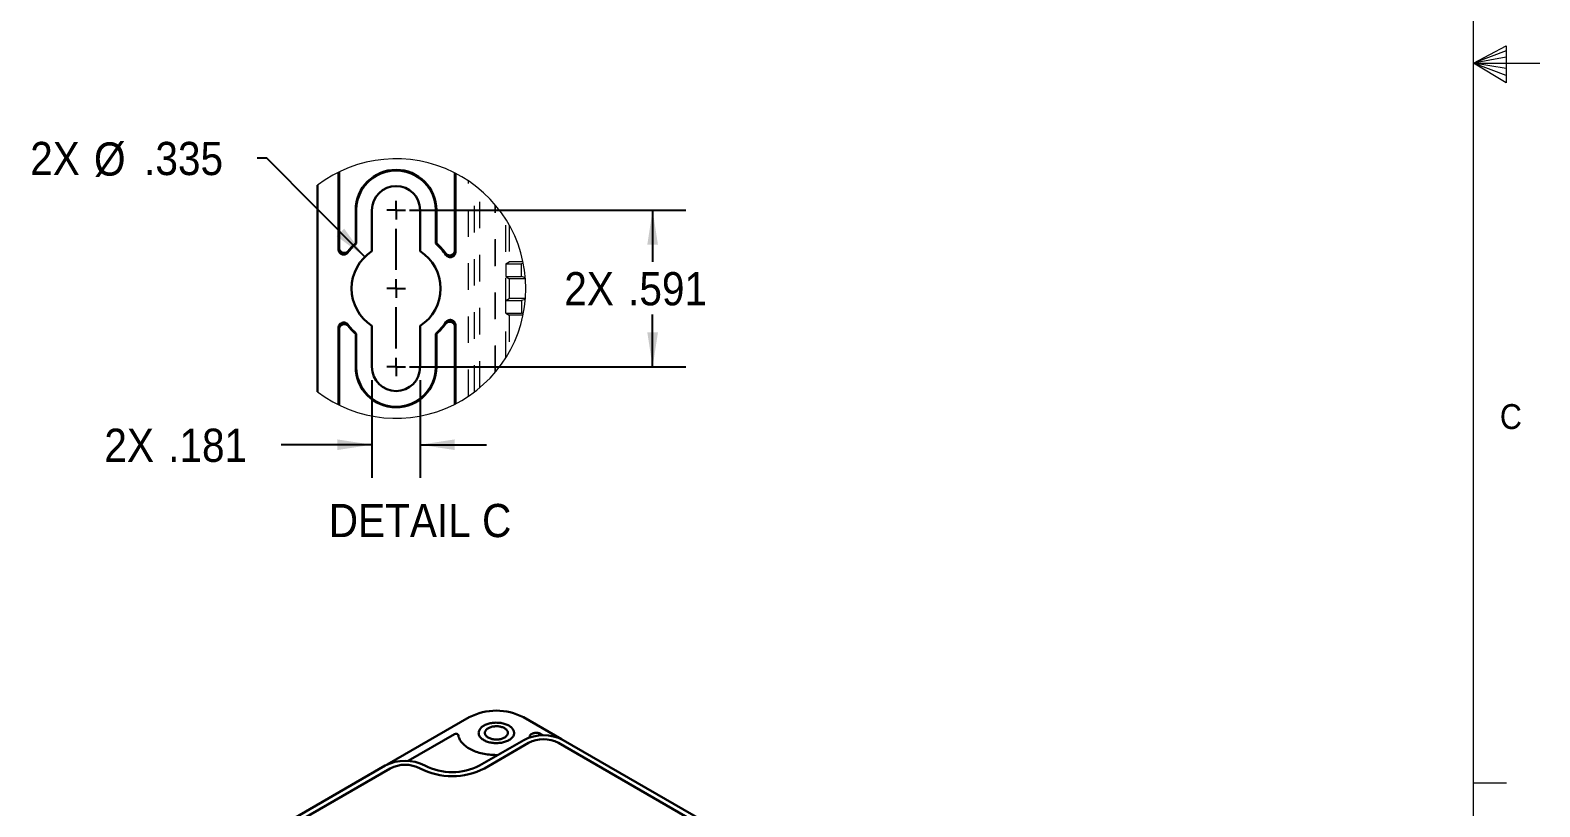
# Model space of a CAD drawing. Header units: inches. Extents: x 0.3 to 21.8, y 0.2 to 16.9.
# Drawn here: x 16.09 to 21.77, y 5.74 to 8.66 of the extents above; entities that cross this region are included whole.
import ezdxf

# ---------------------------------------------------------------- set-up
doc = ezdxf.new("R2010")
doc.units = ezdxf.units.IN
doc.header["$MEASUREMENT"] = 0
doc.linetypes.add('SLD-Dashed', pattern=[0.075, 0.05, -0.025])
doc.linetypes.add('SLD-Solid', pattern=[0])
doc.layers.add('SLD-0', color=7, linetype='SLD-Solid')
doc.styles.add('SLDTEXTSTYLE1', font='GOTHIC.TTF', dxfattribs={"width": 0.913})
doc.dimstyles.new('SLDDIMSTYLE0', dxfattribs={"dimtxt": 0.125, "dimasz": 0.13, "dimexe": 0, "dimexo": 0.0625, "dimgap": 0.03125, "dimtad": 0, "dimtih": 1, "dimtoh": 1, "dimdec": 3, "dimrnd": 1e-09, "dimzin": 12, "dimdsep": 46, "dimtxsty": 'SLDTEXTSTYLE1', "dimsah": 1, "dimcen": 0.09, "dimadec": 0, "dimazin": 3, "dimtfac": 1, "dimtdec": 3, "dimtofl": 0, "dimtmove": 0, "dimatfit": 3, "dimfxl": 0, "dimfrac": 2, "dimtolj": 1, "dimtzin": 12, "dimarcsym": 0})
doc.dimstyles.new('SLDDIMSTYLE11', dxfattribs={"dimtxt": 0.125, "dimasz": 0.13, "dimexe": 0, "dimexo": 0.0625, "dimgap": 0.03125, "dimtad": 0, "dimtih": 1, "dimtoh": 1, "dimdec": 3, "dimrnd": 1e-09, "dimzin": 12, "dimdsep": 46, "dimtxsty": 'SLDTEXTSTYLE1', "dimsah": 1, "dimcen": 0, "dimadec": 0, "dimazin": 3, "dimtfac": 1, "dimtdec": 3, "dimtofl": 0, "dimtmove": 0, "dimatfit": 3, "dimfxl": 0, "dimfrac": 2, "dimtolj": 1, "dimtzin": 12, "dimarcsym": 0})
doc.dimstyles.new('SLDDIMSTYLE2', dxfattribs={"dimtxt": 0.125, "dimasz": 0.13, "dimexe": 0, "dimexo": 0.0625, "dimgap": 0.03125, "dimtad": 0, "dimtih": 1, "dimtoh": 1, "dimdec": 3, "dimrnd": 1e-09, "dimzin": 12, "dimdsep": 46, "dimtxsty": 'SLDTEXTSTYLE1', "dimsah": 1, "dimcen": 0.09, "dimadec": 0, "dimazin": 3, "dimtfac": 1, "dimtdec": 3, "dimtmove": 0, "dimatfit": 0, "dimfxl": 0, "dimfrac": 2, "dimtolj": 1, "dimtzin": 12, "dimarcsym": 0})

# ---------------------------------------------------------------- blocks, each defined once
blk = doc.blocks.new('*D67')
at = {"layer": 'SLD-0'}
for p, q in [((17.5203, 7.9828), (18.5605, 7.9828)), ((18.4355, 7.9828), (18.4355, 7.7883)), ((18.4355, 7.3923), (18.4355, 7.5898)), ((17.5203, 7.3923), (18.5605, 7.3923))]:
    blk.add_line(p, q, dxfattribs=at)
for points in [[(18.4355, 7.9828), (18.4155, 7.8528), (18.4555, 7.8528)], [(18.4355, 7.3923), (18.4555, 7.5223), (18.4155, 7.5223)]]:
    blk.add_solid(points, dxfattribs=at)
at = {"layer": 'SLD-0', "char_height": 0.125, "attachment_point": 1, "style": 'SLDTEXTSTYLE1'}
for s, insert in [('2X ', (18.1031, 7.7495, 0.813)), ('.591', (18.3432, 7.7495, 0.813))]:
    blk.add_mtext(s, dxfattribs=dict(at, insert=insert))
blk = doc.blocks.new('*D68')
at = {"layer": 'SLD-0'}
for p, q in [((16.9839, 8.1786), (16.9475, 8.1786)), ((17.3526, 7.8064), (16.9839, 8.1786))]:
    blk.add_line(p, q, dxfattribs=at)
blk.add_solid([(17.3526, 7.8064), (17.2753, 7.9129), (17.2469, 7.8847)], dxfattribs=at)
at = {"layer": 'SLD-0', "char_height": 0.125, "attachment_point": 1, "style": 'SLDTEXTSTYLE1'}
for s, insert in [('2X ', (16.094, 8.2397, 0.8209)), ('%%c', (16.3341, 8.2378, 0.8209)), ('.335', (16.5226, 8.2397, 0.8209))]:
    blk.add_mtext(s, dxfattribs=dict(at, insert=insert))
blk = doc.blocks.new('*D69')
at = {"layer": 'SLD-0'}
for p, q in [((17.3798, 7.3423), (17.3798, 6.9747)), ((17.5609, 7.3423), (17.5609, 6.9747)), ((17.3798, 7.0997), (17.0379, 7.0997)), ((17.5609, 7.0997), (17.8109, 7.0997))]:
    blk.add_line(p, q, dxfattribs=at)
for points in [[(17.3798, 7.0997), (17.2498, 7.1197), (17.2498, 7.0797)], [(17.5609, 7.0997), (17.6909, 7.0797), (17.6909, 7.1197)]]:
    blk.add_solid(points, dxfattribs=at)
at = {"layer": 'SLD-0', "char_height": 0.125, "attachment_point": 1, "style": 'SLDTEXTSTYLE1'}
for s, insert in [('2X ', (16.373, 7.1602, 0.813)), ('.181', (16.6131, 7.1602, 0.813))]:
    blk.add_mtext(s, dxfattribs=dict(at, insert=insert))
blk = doc.blocks.new('SW_CENTERMARKSYMBOL_5')
at = {"layer": 'SLD-0', "color": 0}
for p, q in [((0, 0.5906), (0, 0.6256)), ((0, 0.5906), (-0.035, 0.5906)), ((0, 0.5906), (0, 0.5556)), ((0, 0.5906), (0.035, 0.5906)), ((0, 0.3653), (0, 0.5206)), ((0, 0.2953), (-0.035, 0.2953)), ((0, 0.2953), (0, 0.3303)), ((0, 0.2953), (0, 0.2603)), ((0, 0.2953), (0.035, 0.2953)), ((0, 0.07), (0, 0.2253)), ((0, 0), (-0.035, 0)), ((0, 0), (0, 0.035)), ((0, 0), (0, -0.035)), ((0, 0), (0.035, 0))]:
    blk.add_line(p, q, dxfattribs=at)

msp = doc.modelspace()

# ---------------------------------------------------------------- linework, layer by layer
at = {"color": 7, "linetype": 'SLD-Solid', "lineweight": 0}
for p, q in [((21.52288, 0.4106), (21.52288, 16.6606)), ((21.52288, 8.5356), (21.64687, 8.60114)), ((21.64687, 8.58268), (21.52288, 8.5356)), ((21.64687, 8.60114), (21.64687, 8.46233)), ((21.64687, 8.55872), (21.52288, 8.5356)), ((21.64687, 8.51635), (21.52288, 8.5356)), ((21.64687, 8.48964), (21.52288, 8.5356)), ((21.64687, 8.46233), (21.52288, 8.5356)), ((21.52288, 8.5356), (21.77288, 8.5356)), ((21.52288, 5.8276), (21.64788, 5.8276))]:
    msp.add_line(p, q, dxfattribs=at)
at = {"color": 7, "linetype": 'SLD-Solid', "lineweight": 30}
for p, q in [((17.25379, 8.12517), (17.25379, 7.8352)), ((17.25585, 7.84126), (17.25585, 8.12618)), ((17.69173, 8.12272), (17.69173, 7.83205)), ((17.69379, 7.82548), (17.69379, 8.12167)), ((17.17505, 8.0764), (17.17505, 7.29875)), ((17.31866, 7.8584), (17.31866, 7.98285)), ((17.32072, 7.98285), (17.32072, 7.85747)), ((17.37978, 7.98285), (17.37978, 7.82828)), ((17.56088, 7.82828), (17.56088, 7.98285)), ((17.61993, 7.85747), (17.61993, 7.98285)), ((17.622, 7.98285), (17.622, 7.8584)), ((17.31866, 7.8584), (17.32072, 7.85747)), ((17.622, 7.8584), (17.61993, 7.85747)), ((17.25379, 7.53994), (17.25379, 7.24998)), ((17.25585, 7.24897), (17.25585, 7.53388)), ((17.31866, 7.51675), (17.32072, 7.51768)), ((17.31866, 7.3923), (17.31866, 7.51675)), ((17.32072, 7.51768), (17.32072, 7.3923)), ((17.37978, 7.54687), (17.37978, 7.3923)), ((17.56088, 7.3923), (17.56088, 7.54687)), ((17.61993, 7.3923), (17.61993, 7.51768)), ((17.622, 7.51675), (17.61993, 7.51768)), ((17.622, 7.51675), (17.622, 7.3923)), ((17.69173, 7.5431), (17.69173, 7.25242)), ((17.69379, 7.25348), (17.69379, 7.54967)), ((17.74563, 6.07392), (17.43644, 5.89543)), ((18.09282, 5.99134), (17.94979, 6.07392)), ((17.69058, 6.00999), (17.51622, 5.90934)), ((17.95045, 5.98783), (17.7843, 5.89191)), ((17.96882, 5.97722), (17.80267, 5.8813)), ((20.67361, 4.48059), (18.08109, 5.97722)), ((20.69198, 4.4912), (18.09946, 5.98783)), ((17.42981, 5.89191), (16.09684, 5.12241)), ((17.44818, 5.8813), (16.11521, 5.1118))]:
    msp.add_line(p, q, dxfattribs=at)
at = {"color": 7, "linetype": 'SLD-Dashed', "lineweight": 0}
for p, q in [((17.74327, 7.28276), (17.74327, 8.09239)), ((17.7656, 7.29875), (17.7656, 8.0764)), ((17.78529, 7.31451), (17.78529, 8.06063)), ((17.84326, 7.37246), (17.84326, 8.00269)), ((17.84378, 7.37307), (17.84378, 8.00207)), ((17.88275, 7.42626), (17.88275, 7.94889)), ((17.89596, 7.92677), (17.89596, 7.78821)), ((17.88366, 7.78009), (17.89596, 7.78821)), ((17.88366, 7.78009), (17.88366, 7.73285)), ((17.88366, 7.78009), (17.94271, 7.78009)), ((17.94808, 7.78821), (17.89596, 7.78821)), ((17.94929, 7.78227), (17.94271, 7.78009)), ((17.94271, 7.73285), (17.94271, 7.78009)), ((17.88366, 7.73285), (17.89596, 7.72473)), ((17.88366, 7.73285), (17.94271, 7.73285)), ((17.95715, 7.72473), (17.89596, 7.72473)), ((17.89596, 7.72473), (17.89596, 7.65042)), ((17.95687, 7.72818), (17.94271, 7.73285)), ((17.88366, 7.6423), (17.89596, 7.65042)), ((17.88366, 7.59505), (17.88366, 7.6423)), ((17.88366, 7.6423), (17.94271, 7.6423)), ((17.95715, 7.65042), (17.89596, 7.65042)), ((17.95687, 7.64697), (17.94271, 7.6423)), ((17.94271, 7.6423), (17.94271, 7.59505)), ((17.88366, 7.59505), (17.89596, 7.58694)), ((17.88366, 7.59505), (17.94271, 7.59505)), ((17.94808, 7.58694), (17.89596, 7.58694)), ((17.89596, 7.58694), (17.89596, 7.44838)), ((17.94929, 7.59288), (17.94271, 7.59505))]:
    msp.add_line(p, q, dxfattribs=at)
at = {"color": 7, "linetype": 'SLD-Solid', "lineweight": 30, "flags": 128}
for points in [[(17.80057, 5.98778), (17.79753, 5.98966), (17.79471, 5.99165), (17.79212, 5.99374), (17.78979, 5.99593), (17.78771, 5.99821), (17.78591, 6.00056), (17.78437, 6.00298), (17.78313, 6.00544), (17.78217, 6.00796), (17.7815, 6.0105), (17.78113, 6.01306), (17.78105, 6.01563), (17.78128, 6.0182), (17.7818, 6.02076), (17.78261, 6.02329), (17.78371, 6.02578), (17.78511, 6.02822), (17.78678, 6.03061), (17.78872, 6.03292), (17.79092, 6.03515), (17.79338, 6.0373), (17.79609, 6.03934), (17.79902, 6.04128), (17.80217, 6.0431), (17.80552, 6.04479), (17.80907, 6.04635), (17.81278, 6.04777), (17.81665, 6.04905), (17.82066, 6.05017), (17.82479, 6.05113), (17.82902, 6.05193), (17.83334, 6.05257), (17.83772, 6.05304), (17.84215, 6.05334), (17.8466, 6.05347), (17.85105, 6.05343), (17.85549, 6.05321), (17.85989, 6.05283), (17.86425, 6.05227), (17.86852, 6.05155), (17.87271, 6.05067), (17.87678, 6.04963), (17.88072, 6.04843), (17.88452, 6.04708), (17.88815, 6.04559), (17.8916, 6.04396), (17.89485, 6.0422), (17.89789, 6.04033), (17.90071, 6.03833), (17.90329, 6.03624), (17.90563, 6.03405), (17.9077, 6.03177), (17.90951, 6.02942), (17.91104, 6.02701), (17.91229, 6.02454), (17.91325, 6.02203), (17.91392, 6.01948), (17.91429, 6.01692), (17.91437, 6.01435), (17.91414, 6.01178), (17.91362, 6.00922), (17.91281, 6.0067), (17.9117, 6.0042), (17.91031, 6.00176), (17.90864, 5.99938), (17.9067, 5.99706), (17.90449, 5.99483), (17.90203, 5.99268), (17.89933, 5.99064), (17.8964, 5.9887), (17.89325, 5.98688), (17.88989, 5.98519), (17.88635, 5.98363), (17.88264, 5.98221), (17.87877, 5.98094), (17.87476, 5.97981), (17.87063, 5.97885), (17.86639, 5.97805), (17.86208, 5.97741), (17.8577, 5.97694), (17.85327, 5.97664), (17.84882, 5.97651), (17.84437, 5.97655), (17.83993, 5.97677), (17.83552, 5.97715), (17.83117, 5.97771), (17.8269, 5.97843), (17.82271, 5.97931), (17.81864, 5.98036), (17.8147, 5.98155), (17.8109, 5.9829), (17.80727, 5.98439), (17.80382, 5.98602), (17.80057, 5.98778)], [(17.80057, 5.98778), (17.79753, 5.98966), (17.79471, 5.99165), (17.79212, 5.99374), (17.78979, 5.99593), (17.78771, 5.99821), (17.78591, 6.00056), (17.78437, 6.00298), (17.78313, 6.00544), (17.78217, 6.00796), (17.7815, 6.0105), (17.78113, 6.01306), (17.78105, 6.01563), (17.78128, 6.0182), (17.7818, 6.02076), (17.78261, 6.02329), (17.78371, 6.02578), (17.78511, 6.02822), (17.78678, 6.03061), (17.78872, 6.03292), (17.79092, 6.03515), (17.79338, 6.0373), (17.79609, 6.03934), (17.79902, 6.04128), (17.80217, 6.0431), (17.80552, 6.04479), (17.80907, 6.04635), (17.81278, 6.04777), (17.81665, 6.04905), (17.82066, 6.05017), (17.82479, 6.05113), (17.82902, 6.05193), (17.83334, 6.05257), (17.83772, 6.05304), (17.84215, 6.05334), (17.8466, 6.05347), (17.85105, 6.05343), (17.85549, 6.05321), (17.85989, 6.05283), (17.86425, 6.05227), (17.86852, 6.05155), (17.87271, 6.05067), (17.87678, 6.04963), (17.88072, 6.04843), (17.88452, 6.04708), (17.88815, 6.04559), (17.8916, 6.04396), (17.89485, 6.0422), (17.89789, 6.04033), (17.90071, 6.03833), (17.90329, 6.03624), (17.90563, 6.03405), (17.9077, 6.03177), (17.90951, 6.02942), (17.91104, 6.02701), (17.91229, 6.02454), (17.91325, 6.02203), (17.91392, 6.01948), (17.91429, 6.01692), (17.91437, 6.01435), (17.91414, 6.01178), (17.91362, 6.00922), (17.91281, 6.0067), (17.9117, 6.0042), (17.91031, 6.00176), (17.90864, 5.99938), (17.9067, 5.99706), (17.90449, 5.99483), (17.90203, 5.99268), (17.89933, 5.99064), (17.8964, 5.9887), (17.89325, 5.98688), (17.88989, 5.98519), (17.88635, 5.98363), (17.88264, 5.98221), (17.87877, 5.98094), (17.87476, 5.97981), (17.87063, 5.97885), (17.86639, 5.97805), (17.86208, 5.97741), (17.8577, 5.97694), (17.85327, 5.97664), (17.84882, 5.97651), (17.84437, 5.97655), (17.83993, 5.97677), (17.83552, 5.97715), (17.83117, 5.97771), (17.8269, 5.97843), (17.82271, 5.97931), (17.81864, 5.98036), (17.8147, 5.98155), (17.8109, 5.9829), (17.80727, 5.98439), (17.80382, 5.98602), (17.80057, 5.98778)], [(17.81709, 5.99731), (17.81463, 5.99885), (17.81241, 6.00051), (17.81043, 6.00226), (17.80872, 6.00411), (17.80728, 6.00603), (17.80612, 6.00802), (17.80526, 6.01005), (17.80469, 6.01212), (17.80442, 6.01421), (17.80446, 6.0163), (17.8048, 6.01838), (17.80545, 6.02044), (17.80638, 6.02247), (17.80761, 6.02444), (17.80912, 6.02634), (17.8109, 6.02816), (17.81294, 6.0299), (17.81522, 6.03152), (17.81773, 6.03304), (17.82046, 6.03442), (17.82337, 6.03567), (17.82645, 6.03677), (17.82968, 6.03772), (17.83304, 6.03851), (17.8365, 6.03914), (17.84004, 6.0396), (17.84363, 6.03988), (17.84726, 6.03999), (17.85088, 6.03992), (17.85448, 6.03968), (17.85804, 6.03927), (17.86152, 6.03869), (17.86491, 6.03794), (17.86817, 6.03702), (17.8713, 6.03596), (17.87425, 6.03475), (17.87702, 6.03339), (17.87959, 6.03191), (17.88193, 6.03031), (17.88403, 6.02861), (17.88588, 6.0268), (17.88745, 6.02492), (17.88875, 6.02296), (17.88977, 6.02095), (17.89048, 6.0189), (17.8909, 6.01682), (17.89101, 6.01473), (17.89082, 6.01264), (17.89033, 6.01056), (17.88954, 6.00852), (17.88846, 6.00652), (17.88709, 6.00458), (17.88544, 6.00272), (17.88353, 6.00094), (17.88137, 5.99926), (17.87897, 5.99769), (17.87635, 5.99624), (17.87353, 5.99492), (17.87053, 5.99374), (17.86737, 5.99271), (17.86407, 5.99184), (17.86066, 5.99113), (17.85716, 5.99059), (17.85359, 5.99022), (17.84998, 5.99002), (17.84635, 5.99), (17.84273, 5.99016), (17.83915, 5.99048), (17.83563, 5.99098), (17.83219, 5.99165), (17.82886, 5.99248), (17.82566, 5.99347), (17.82262, 5.99461), (17.81976, 5.9959), (17.81709, 5.99731)], [(17.70398, 6.0072), (17.70367, 6.00812), (17.70304, 6.00898), (17.70211, 6.00974), (17.70094, 6.01038), (17.69956, 6.01087), (17.69804, 6.01119), (17.69644, 6.01132), (17.69483, 6.01126), (17.69327, 6.01101), (17.69183, 6.01058), (17.69058, 6.00999)], [(17.85326, 5.93172), (17.84706, 5.93166), (17.84042, 5.93176), (17.8338, 5.93204), (17.8272, 5.9325), (17.82065, 5.93313), (17.81415, 5.93394), (17.80773, 5.93491), (17.80139, 5.93606), (17.79515, 5.93737), (17.78902, 5.93885), (17.78301, 5.94049), (17.77715, 5.94229), (17.77143, 5.94424), (17.76587, 5.94634), (17.76049, 5.94859), (17.75529, 5.95097), (17.75028, 5.9535), (17.74548, 5.95615), (17.7409, 5.95893), (17.73655, 5.96182), (17.73243, 5.96483), (17.72855, 5.96795), (17.72493, 5.97116), (17.72157, 5.97447), (17.71847, 5.97786), (17.71565, 5.98133), (17.71311, 5.98488), (17.71085, 5.98848), (17.70888, 5.99215), (17.70721, 5.99586), (17.70583, 5.99961), (17.70476, 6.00339), (17.70398, 6.0072)], [(18.01515, 6.01097), (18.01313, 6.01202), (18.01092, 6.01293), (18.00854, 6.0137), (18.00604, 6.01431), (18.00344, 6.01476), (18.00076, 6.01503), (17.99805, 6.01514), (17.99534, 6.01508), (17.99265, 6.01484), (17.99002, 6.01444), (17.98749, 6.01386), (17.98508, 6.01314), (17.98283, 6.01226), (17.98076, 6.01125), (17.97889, 6.01011), (17.97725, 6.00886), (17.97586, 6.00751), (17.97473, 6.00608), (17.97389, 6.00459), (17.97333, 6.00305), (17.97307, 6.00149), (17.9731, 5.99992), (17.97344, 5.99837), (17.97359, 5.99792)]]:
    msp.add_lwpolyline(points, dxfattribs=at)
at = {"color": 7, "linetype": 'SLD-Solid', "lineweight": 0}
for start, end in [(359.99998, 127.21306), (232.78694, 0.00001)]:
    msp.add_arc((17.47033, 7.68757), 0.48824, start, end, dxfattribs=at)
at = {"color": 7, "linetype": 'SLD-Solid', "lineweight": 30}
for centre, radius, start, end in [((17.47033, 7.98285), 0.15167, 0.00003, 179.99997), ((17.47033, 7.98285), 0.14961, 359.99996, 180.00004), ((17.47033, 7.98285), 0.09055, 0.00003, 179.99997), ((17.4703, 7.6876), 0.22634, 131.36539, 143.13309), ((17.47034, 7.68756), 0.22845, 131.60062, 141.72642), ((17.47034, 7.68758), 0.22637, 34.08728, 48.63407), ((17.47032, 7.68757), 0.22845, 35.61087, 48.39928), ((17.47033, 7.68757), 0.16732, 122.76387, 237.23613), ((17.47033, 7.68757), 0.16732, 302.76387, 57.23613), ((17.47034, 7.68757), 0.22637, 311.36593, 325.91272), ((17.47032, 7.68758), 0.22845, 311.60072, 324.38913), ((17.4703, 7.68755), 0.22634, 216.86691, 228.63461), ((17.47034, 7.68758), 0.22845, 218.27358, 228.39938), ((17.47033, 7.3923), 0.15167, 180.00003, 359.99997), ((17.47033, 7.3923), 0.14961, 179.99996, 0.00004), ((17.47033, 7.3923), 0.09055, 180.00003, 359.99997), ((17.84771, 5.87742), 0.22143, 62.54957, 117.45043), ((18.02496, 5.84425), 0.16175, 62.57365, 117.42635), ((18.02496, 5.86908), 0.12185, 62.56755, 117.43245), ((18.0077, 5.997), 0.01584, 32.88554, 61.92007), ((17.50431, 5.74834), 0.16175, 62.57365, 117.42635), ((17.50431, 5.77316), 0.12185, 62.56755, 117.43245), ((17.68156, 6.11477), 0.26301, 242.58174, 297.41826), ((17.68156, 6.08969), 0.22288, 242.54957, 297.45043)]:
    msp.add_arc(centre, radius, start, end, dxfattribs=at)
for points, knots in [([(17.25585, 7.84126), (17.25591, 7.84015), (17.25602, 7.83794), (17.25688, 7.83471), (17.25824, 7.83166), (17.2601, 7.82889), (17.2624, 7.82647), (17.26506, 7.82447), (17.26803, 7.82296), (17.2712, 7.82195), (17.2745, 7.82151), (17.27783, 7.82161), (17.28109, 7.82228), (17.2842, 7.82348), (17.28705, 7.82519), (17.28932, 7.8271), (17.29051, 7.82851), (17.29099, 7.82907)], [0, 0, 0, 0, 0.06828014, 0.13655882, 0.20484391, 0.27312703, 0.34134256, 0.40955606, 0.47768422, 0.54581394, 0.61390496, 0.68199148, 0.75009726, 0.81819903, 0.88637726, 0.95455557, 1, 1, 1, 1]), ([(17.28922, 7.82339), (17.28851, 7.82254), (17.28709, 7.82083), (17.28446, 7.81876), (17.28155, 7.81715), (17.2784, 7.81604), (17.27511, 7.81549), (17.27178, 7.81548), (17.2685, 7.81605), (17.26535, 7.81715), (17.26245, 7.81878), (17.25985, 7.82085), (17.25764, 7.82335), (17.25587, 7.82617), (17.25462, 7.82925), (17.25391, 7.8323), (17.25383, 7.8343), (17.25379, 7.8352)], [0, 0, 0, 0, 0.067618, 0.1352359, 0.2028573, 0.270481, 0.3380295, 0.4055839, 0.4730357, 0.5404978, 0.6079029, 0.6753143, 0.7427403, 0.8101684, 0.877672, 0.9451748, 1, 1, 1, 1]), ([(17.65605, 7.82059), (17.65674, 7.81972), (17.65812, 7.81798), (17.6607, 7.81585), (17.66358, 7.81417), (17.66671, 7.813), (17.66998, 7.81237), (17.67332, 7.8123), (17.67661, 7.81279), (17.67978, 7.81383), (17.68272, 7.81538), (17.68536, 7.8174), (17.68762, 7.81985), (17.68945, 7.82263), (17.69077, 7.82569), (17.69159, 7.82886), (17.69168, 7.83101), (17.69173, 7.83205)], [0, 0, 0, 0, 0.0670389, 0.1340776, 0.20112, 0.2681592, 0.3351298, 0.4020982, 0.4689655, 0.535831, 0.602648, 0.6694587, 0.7362931, 0.8031241, 0.8700335, 0.936944, 1, 1, 1, 1]), ([(17.69379, 7.82548), (17.69374, 7.82437), (17.69363, 7.82215), (17.69277, 7.81892), (17.6914, 7.81587), (17.68955, 7.8131), (17.68725, 7.81068), (17.68458, 7.80868), (17.68161, 7.80717), (17.67844, 7.80616), (17.67514, 7.80572), (17.67182, 7.80582), (17.66856, 7.80649), (17.66545, 7.80769), (17.6626, 7.80941), (17.65995, 7.81162), (17.65855, 7.81348), (17.65781, 7.81445)], [0, 0, 0, 0, 0.0663514, 0.1327027, 0.1990589, 0.2654153, 0.3316892, 0.3979624, 0.4641301, 0.530295, 0.5964071, 0.6625122, 0.7286328, 0.7947562, 0.8609608, 0.9271686, 1, 1, 1, 1]), ([(17.25379, 7.53994), (17.25385, 7.54105), (17.25396, 7.54327), (17.25482, 7.5465), (17.25618, 7.54955), (17.25804, 7.55232), (17.26034, 7.55474), (17.263, 7.55674), (17.26597, 7.55825), (17.26914, 7.55926), (17.27244, 7.5597), (17.27577, 7.5596), (17.27903, 7.55893), (17.28214, 7.55773), (17.28499, 7.55601), (17.28739, 7.55401), (17.28865, 7.55245), (17.28922, 7.55175)], [0, 0, 0, 0, 0.0676179, 0.1352356, 0.202857, 0.2704781, 0.3380322, 0.4055792, 0.4730395, 0.5404964, 0.6079038, 0.6753136, 0.7427374, 0.8101688, 0.8776709, 0.9451727, 1, 1, 1, 1]), ([(17.29099, 7.54607), (17.29026, 7.54691), (17.2888, 7.54858), (17.28612, 7.55059), (17.28317, 7.55213), (17.27999, 7.55316), (17.27669, 7.55363), (17.27336, 7.55355), (17.27009, 7.5529), (17.26698, 7.55173), (17.26411, 7.55003), (17.26156, 7.54789), (17.25942, 7.54535), (17.25772, 7.54248), (17.25654, 7.53937), (17.25594, 7.53646), (17.25588, 7.53462), (17.25585, 7.53388)], [0, 0, 0, 0, 0.0682767, 0.1365588, 0.204843, 0.2731229, 0.3413386, 0.4095562, 0.4776865, 0.5458135, 0.6139023, 0.6819879, 0.7500923, 0.8182, 0.8863769, 0.9545557, 1, 1, 1, 1]), ([(17.69173, 7.5431), (17.69168, 7.54421), (17.69157, 7.54642), (17.6907, 7.54966), (17.68934, 7.5527), (17.68749, 7.55548), (17.68519, 7.55789), (17.68252, 7.55989), (17.67955, 7.56141), (17.67638, 7.56241), (17.67308, 7.56286), (17.66976, 7.56275), (17.6665, 7.56208), (17.66339, 7.56089), (17.66054, 7.55917), (17.65803, 7.55707), (17.65669, 7.55538), (17.65605, 7.55456)], [0, 0, 0, 0, 0.0670386, 0.1340763, 0.2011193, 0.2681608, 0.3351281, 0.4020961, 0.4689607, 0.5358275, 0.6026458, 0.6694617, 0.7362922, 0.8031249, 0.8700338, 0.936942, 1, 1, 1, 1]), ([(17.65781, 7.5607), (17.65848, 7.56159), (17.65981, 7.56336), (17.66234, 7.56556), (17.66517, 7.56731), (17.66827, 7.56857), (17.67153, 7.56928), (17.67486, 7.56945), (17.67816, 7.56904), (17.68135, 7.56809), (17.68433, 7.56661), (17.68703, 7.56466), (17.68935, 7.56228), (17.69125, 7.55955), (17.69265, 7.55653), (17.69361, 7.55321), (17.69373, 7.55088), (17.69379, 7.54967)], [0, 0, 0, 0, 0.0663522, 0.1327019, 0.1990616, 0.2654155, 0.3316881, 0.3979642, 0.4641295, 0.5302993, 0.5964044, 0.6625153, 0.7286351, 0.7947574, 0.8609624, 0.927168, 1, 1, 1, 1])]:
    msp.add_open_spline(points, degree=3, knots=knots, dxfattribs=at)

# ---------------------------------------------------------------- block references
at = {"layer": 'SLD-0'}
msp.add_blockref('SW_CENTERMARKSYMBOL_5', (17.47033, 7.3923), dxfattribs=at)

# ---------------------------------------------------------------- texts
at = {"color": 7, "linetype": 'Continuous', "lineweight": 0, "insert": (21.62271, 7.25259), "char_height": 0.09375, "attachment_point": 1, "style": 'SLDTEXTSTYLE1'}
msp.add_mtext('C', dxfattribs=at)
at = {"layer": 'SLD-0', "insert": (17.5606, 6.87689), "char_height": 0.125, "attachment_point": 2, "style": 'SLDTEXTSTYLE1'}
msp.add_mtext('DETAIL C', dxfattribs=at)

# ---------------------------------------------------------------- dimensions: what is measured, and where the dimension line sits
at = {"layer": 'SLD-0'}
dim = msp.add_diameter_dim_2p(p1=(17.58809, 7.5687), p2=(17.35257, 7.80644), text='2X <>', dimstyle='SLDDIMSTYLE11', dxfattribs=at)
dim.commit()
dim.dimension.update_dxf_attribs({"geometry": '*D68', "text_midpoint": (16.52073, 8.17861), "dimtype": 163})
dim = msp.add_linear_dim(base=(18.43554, 7.98285), p1=(17.47033, 7.3923), p2=(17.47033, 7.98285), angle=90, text='2X <>', dimstyle='SLDDIMSTYLE0', dxfattribs=at)
dim.commit()
dim.dimension.update_dxf_attribs({"geometry": '*D67', "text_midpoint": (18.43554, 7.68906), "dimtype": 160})
dim = msp.add_linear_dim(base=(17.37978, 7.09973), p1=(17.56088, 7.3923), p2=(17.37978, 7.3923), text='2X <>', dimstyle='SLDDIMSTYLE2', dxfattribs=at)
dim.commit()
dim.dimension.update_dxf_attribs({"geometry": '*D69', "text_midpoint": (16.70548, 7.09973), "dimtype": 160})

doc.saveas('drawing.dxf')
